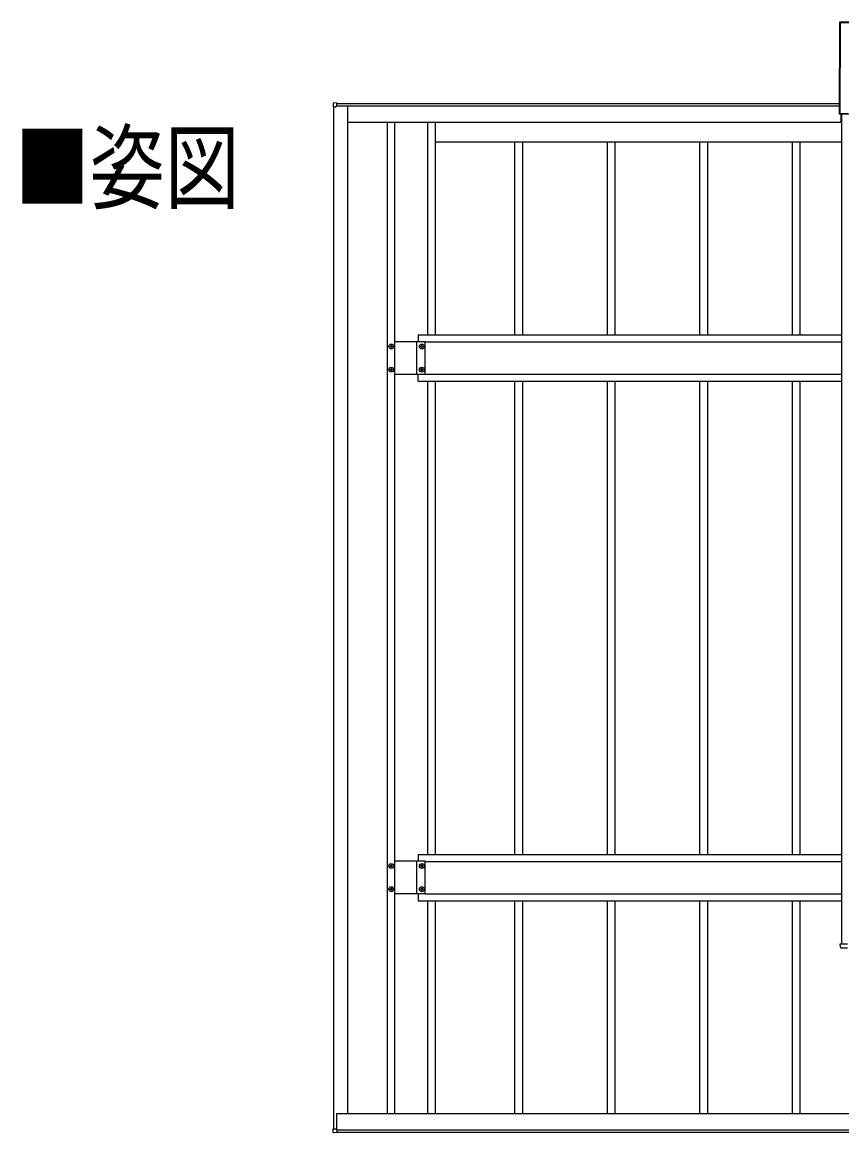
# Model space of a CAD drawing. Units: millimetres, scale not verified. Extents: x -12615 to 12615, y -8910 to 8910.
# Drawn here: x -5558 to -3787, y 234 to 2634 of the extents above; entities that cross this region are included whole.
import ezdxf
from ezdxf.enums import TextEntityAlignment as Align

# ---------------------------------------------------------------- set-up
doc = ezdxf.new("R2010")
doc.units = ezdxf.units.MM
doc.header["$LTSCALE"] = 50
doc.layers.add('0-2_USER1', color=3, linetype='Continuous')
doc.layers.add('0-6_YKK_A1', color=4, linetype='Continuous')
doc.styles.add('ＭＳ ゴシック', font='')
doc.styles.get('ＭＳ ゴシック').set_extended_font_data('MS Gothic')

msp = doc.modelspace()

# ---------------------------------------------------------------- linework, layer by layer
at = {"layer": '0-6_YKK_A1'}
for p, q in [((-3792.05, 2633.5), (-3792.69, 2436.36)), ((-3792.2, 2436.84), (-3791.57, 2633.02)), ((-3791.57, 2633.02), (-3792.05, 2633.5)), ((-3792.05, 2633.5), (-3792.05, 2633.5)), ((-3791.07, 2632.99), (-3791.7, 2436.81)), ((-3694.04, 2634), (-3791.55, 2634)), ((-3791.55, 2634), (-3791.07, 2633.52)), ((-3694.04, 2634), (-3791.55, 2634)), ((-3791.55, 2634), (-3791.55, 2634)), ((-3791.07, 2633.52), (-3694.52, 2633.52)), ((-3791.07, 2633.52), (-3791.07, 2632.99)), ((-3694.52, 2632.99), (-3791.07, 2632.99)), ((-4878.3, 2459.69), (-4885.83, 2459.23)), ((-4885.83, 2451.49), (-4880.12, 2451.49)), ((-4884.8, 242.46), (-4884.8, 2451.49)), ((-4880.12, 2451.49), (-4879.8, 2451.49)), ((-4879.8, 2451.49), (-4879.8, 2452.69)), ((-4854.8, 2452.68), (-4879.8, 2452.68)), ((-4879.3, 2452.68), (-4879.3, 2452.99)), ((-4878.3, 2459.19), (-4878.3, 2459.69)), ((-4878.3, 2453.29), (-4878.3, 2459.19)), ((-4878.3, 2458.18), (-3792.61, 2458.18)), ((-4878.3, 2453.18), (-3792.63, 2453.18)), ((-4876.3, 2453.15), (-3792.63, 2453.15)), ((-4876.3, 2453.15), (-4876.3, 2452.68)), ((-4854.8, 275.76), (-4854.8, 2452.68)), ((-3792.68, 2436.36), (-3792.69, 2436.36)), ((-3791.7, 2436.34), (-3792.19, 2435.86)), ((-3792.19, 2435.86), (-3771.43, 2435.86)), ((-3792.19, 2435.86), (-3771.43, 2435.86)), ((-3792.19, 2435.86), (-3792.19, 2435.86)), ((-3791.7, 2436.81), (-3775.32, 2436.81)), ((-3791.7, 2436.81), (-3791.7, 2436.34)), ((-3774.39, 2436.34), (-3791.7, 2436.34)), ((-3788.8, 2418.18), (-3788.8, 2435.86)), ((-3788.8, 2418.18), (-3788.8, 2435.86)), ((-3788.8, 2433.18), (-3787.8, 2433.18)), ((-3787.8, 2435.86), (-3787.8, 642.74)), ((-4854.8, 2418.18), (-3788.8, 2418.18)), ((-4769.8, 2418.18), (-4769.8, 275.76)), ((-4753.8, 2418.18), (-4753.8, 275.76)), ((-4682.8, 2418.18), (-4682.8, 1958.18)), ((-4665.8, 2418.18), (-4665.8, 1958.18)), ((-4665.8, 2375.18), (-4478.7, 2375.18)), ((-4493.8, 1958.18), (-4493.8, 2375.18)), ((-4493.8, 2375.18), (-4278.7, 2375.18)), ((-4476.8, 1958.18), (-4476.8, 2375.18)), ((-4293.8, 1958.18), (-4293.8, 2375.18)), ((-4293.8, 2375.18), (-4078.7, 2375.18)), ((-4276.8, 1958.18), (-4276.8, 2375.18)), ((-4093.8, 1958.18), (-4093.8, 2375.18)), ((-4093.8, 2375.18), (-3878.7, 2375.18)), ((-4076.8, 1958.18), (-4076.8, 2375.18)), ((-3893.8, 1958.18), (-3893.8, 2375.18)), ((-3893.8, 2375.18), (-3787.8, 2375.18)), ((-3876.8, 1958.18), (-3876.8, 2375.18)), ((-4702.8, 1958.18), (-4702.8, 1943.68)), ((-4702.8, 1958.18), (-3787.8, 1958.18)), ((-4761.28, 1934.62), (-4761.28, 1935.58)), ((-4687.8, 1943.68), (-4753.8, 1943.68)), ((-4687.8, 1943.68), (-4753.8, 1943.68)), ((-4705.3, 1872.68), (-4705.3, 1943.68)), ((-4705.3, 1872.68), (-4705.3, 1943.68)), ((-4695.28, 1934.62), (-4695.28, 1935.58)), ((-4687.8, 1872.68), (-4687.8, 1943.68)), ((-4687.8, 1872.68), (-4687.8, 1943.68)), ((-4687.8, 1943.18), (-3787.8, 1943.18)), ((-4761.28, 1884.62), (-4761.28, 1885.58)), ((-4687.8, 1872.68), (-4753.8, 1872.68)), ((-4687.8, 1872.68), (-4753.8, 1872.68)), ((-4702.8, 1858.18), (-4702.8, 1872.68)), ((-4695.28, 1884.62), (-4695.28, 1885.58)), ((-4687.8, 1873.18), (-3787.8, 1873.18)), ((-4702.8, 1858.18), (-3787.8, 1858.18)), ((-4682.8, 1858.18), (-4682.8, 835.76)), ((-4665.8, 1858.18), (-4665.8, 835.76)), ((-4493.8, 835.76), (-4493.8, 1858.18)), ((-4476.8, 835.76), (-4476.8, 1858.18)), ((-4293.8, 835.76), (-4293.8, 1858.18)), ((-4276.8, 835.76), (-4276.8, 1858.18)), ((-4093.8, 835.76), (-4093.8, 1858.18)), ((-4076.8, 835.76), (-4076.8, 1858.18)), ((-3893.8, 835.76), (-3893.8, 1858.18)), ((-3876.8, 835.76), (-3876.8, 1858.18)), ((-4687.8, 821.26), (-4753.8, 821.26)), ((-4705.3, 750.26), (-4705.3, 821.26)), ((-4702.8, 835.76), (-4702.8, 821.26)), ((-4702.8, 835.76), (-3787.8, 835.76)), ((-4687.8, 750.26), (-4687.8, 821.26)), ((-4687.8, 820.76), (-3787.8, 820.76)), ((-4761.28, 812.2), (-4761.28, 813.16)), ((-4695.28, 812.2), (-4695.28, 813.16)), ((-4761.28, 762.2), (-4761.28, 763.16)), ((-4687.8, 750.26), (-4753.8, 750.26)), ((-4702.8, 750.26), (-4702.8, 735.76)), ((-4695.28, 762.2), (-4695.28, 763.16)), ((-4687.8, 750.76), (-3787.8, 750.76)), ((-4702.8, 735.76), (-3787.8, 735.76)), ((-4682.8, 735.76), (-4682.8, 275.76)), ((-4665.8, 735.76), (-4665.8, 275.76)), ((-4493.8, 275.76), (-4493.8, 735.76)), ((-4476.8, 275.76), (-4476.8, 735.76)), ((-4293.8, 275.76), (-4293.8, 735.76)), ((-4276.8, 275.76), (-4276.8, 735.76)), ((-4093.8, 275.76), (-4093.8, 735.76)), ((-4076.8, 275.76), (-4076.8, 735.76)), ((-3893.8, 275.76), (-3893.8, 735.76)), ((-3876.8, 275.76), (-3876.8, 735.76)), ((-3790.17, 642.74), (-3775.16, 642.74)), ((-3774.63, 633.24), (-3788.21, 633.24)), ((-4879.3, 275.76), (495.2, 275.76)), ((-4879.3, 275.76), (-4879.3, 240.96)), ((-4885.83, 242.46), (-4880.12, 242.46)), ((-4880.12, 242.46), (-4879.8, 242.46)), ((-4879.8, 242.46), (-4879.8, 241.26)), ((-4879.8, 242.46), (-4879.8, 241.26)), ((-4879.3, 241.26), (-4879.8, 241.26)), ((-4878.3, 240.76), (515.7, 240.76)), ((-4878.3, 240.66), (-4878.3, 234.76)), ((-4878.3, 234.26), (-4885.83, 234.72)), ((-4878.3, 235.76), (515.7, 235.76)), ((-4878.3, 234.76), (-4878.3, 234.26))]:
    msp.add_line(p, q, dxfattribs=at)
for points in [[(-3792.05, 2633.5), (-3792.68, 2436.36), (-3792.2, 2436.84)], [(-4886.3, 2458.73), (-4886.3, 2451.49), (-4885.83, 2451.49)], [(-4879.5, 2452.99), (-4878.3, 2452.99), (-4878.3, 2453.29)], [(-4762.24, 1932.7), (-4763.2, 1932.7), (-4763.2, 1933.66), (-4762.24, 1933.66)], [(-4761.28, 1935.58), (-4760.32, 1935.58), (-4760.32, 1934.62)], [(-4760.32, 1931.74), (-4760.32, 1930.78), (-4761.28, 1930.78), (-4761.28, 1931.74)], [(-4759.36, 1933.66), (-4758.4, 1933.66), (-4758.4, 1932.7), (-4759.36, 1932.7)], [(-4696.24, 1932.7), (-4697.2, 1932.7), (-4697.2, 1933.66), (-4696.24, 1933.66)], [(-4695.28, 1935.58), (-4694.32, 1935.58), (-4694.32, 1934.62)], [(-4694.32, 1931.74), (-4694.32, 1930.78), (-4695.28, 1930.78), (-4695.28, 1931.74)], [(-4693.36, 1933.66), (-4692.4, 1933.66), (-4692.4, 1932.7), (-4693.36, 1932.7)], [(-4762.24, 1882.7), (-4763.2, 1882.7), (-4763.2, 1883.66), (-4762.24, 1883.66)], [(-4761.28, 1885.58), (-4760.32, 1885.58), (-4760.32, 1884.62)], [(-4760.32, 1881.74), (-4760.32, 1880.78), (-4761.28, 1880.78), (-4761.28, 1881.74)], [(-4759.36, 1883.66), (-4758.4, 1883.66), (-4758.4, 1882.7), (-4759.36, 1882.7)], [(-4696.24, 1882.7), (-4697.2, 1882.7), (-4697.2, 1883.66), (-4696.24, 1883.66)], [(-4695.28, 1885.58), (-4694.32, 1885.58), (-4694.32, 1884.62)], [(-4694.32, 1881.74), (-4694.32, 1880.78), (-4695.28, 1880.78), (-4695.28, 1881.74)], [(-4693.36, 1883.66), (-4692.4, 1883.66), (-4692.4, 1882.7), (-4693.36, 1882.7)], [(-4762.24, 810.28), (-4763.2, 810.28), (-4763.2, 811.24), (-4762.24, 811.24)], [(-4761.28, 813.16), (-4760.32, 813.16), (-4760.32, 812.2)], [(-4760.32, 809.32), (-4760.32, 808.36), (-4761.28, 808.36), (-4761.28, 809.32)], [(-4759.36, 811.24), (-4758.4, 811.24), (-4758.4, 810.28), (-4759.36, 810.28)], [(-4696.24, 810.28), (-4697.2, 810.28), (-4697.2, 811.24), (-4696.24, 811.24)], [(-4695.28, 813.16), (-4694.32, 813.16), (-4694.32, 812.2)], [(-4694.32, 809.32), (-4694.32, 808.36), (-4695.28, 808.36), (-4695.28, 809.32)], [(-4693.36, 811.24), (-4692.4, 811.24), (-4692.4, 810.28), (-4693.36, 810.28)], [(-4762.24, 760.28), (-4763.2, 760.28), (-4763.2, 761.24), (-4762.24, 761.24)], [(-4761.28, 763.16), (-4760.32, 763.16), (-4760.32, 762.2)], [(-4760.32, 759.32), (-4760.32, 758.36), (-4761.28, 758.36), (-4761.28, 759.32)], [(-4759.36, 761.24), (-4758.4, 761.24), (-4758.4, 760.28), (-4759.36, 760.28)], [(-4696.24, 760.28), (-4697.2, 760.28), (-4697.2, 761.24), (-4696.24, 761.24)], [(-4695.28, 763.16), (-4694.32, 763.16), (-4694.32, 762.2)], [(-4694.32, 759.32), (-4694.32, 758.36), (-4695.28, 758.36), (-4695.28, 759.32)], [(-4693.36, 761.24), (-4692.4, 761.24), (-4692.4, 760.28), (-4693.36, 760.28)], [(-3790.2, 635.12), (-3790.67, 642.74), (-3790.17, 642.74)], [(-4886.3, 235.22), (-4886.3, 242.46), (-4885.83, 242.46)], [(-4879.5, 240.96), (-4878.3, 240.96), (-4878.3, 240.66)]]:
    msp.add_lwpolyline(points, dxfattribs=at)
for centre in [(-4760.8, 1933.18), (-4694.8, 1933.18), (-4760.8, 1883.18), (-4694.8, 1883.18), (-4760.8, 810.76), (-4694.8, 810.76), (-4760.8, 760.76), (-4694.8, 760.76)]:
    msp.add_circle(centre, 5.3, dxfattribs=at)
for centre, radius, start, end in [((-3791.55, 2633.5), 0.5, 90, 179.81634), ((-3791.55, 2633.5), 0.501, 90.24971, 179.75029), ((-3791.07, 2633.02), 0.501, 90.24971, 179.75029), ((-3791.18, 2635.75), 2.76, 261.80183, 272.1952), ((-4885.8, 2458.73), 0.5, 93.5, 180), ((-4879.5, 2452.69), 0.3, 90, 180), ((-3792.19, 2436.36), 0.5, 179.81634, 270), ((-3792.18, 2436.36), 0.501, 180.24971, 269.75029), ((-3791.81, 2439.57), 2.76, 261.80183, 272.1952), ((-3791.7, 2436.84), 0.501, 180.24971, 269.75029), ((-4762.24, 1934.62), 0.96, 270, 0), ((-4762.24, 1931.74), 0.96, 0, 90), ((-4759.36, 1934.62), 0.96, 180, 270), ((-4759.36, 1931.74), 0.96, 90, 180), ((-4696.24, 1934.62), 0.96, 270, 0), ((-4696.24, 1931.74), 0.96, 0, 90), ((-4693.36, 1934.62), 0.96, 180, 270), ((-4693.36, 1931.74), 0.96, 90, 180), ((-4762.24, 1884.62), 0.96, 270, 0), ((-4762.24, 1881.74), 0.96, 0, 90), ((-4759.36, 1884.62), 0.96, 180, 270), ((-4759.36, 1881.74), 0.96, 90, 180), ((-4696.24, 1884.62), 0.96, 270, 0), ((-4696.24, 1881.74), 0.96, 0, 90), ((-4693.36, 1884.62), 0.96, 180, 270), ((-4693.36, 1881.74), 0.96, 90, 180), ((-4762.24, 812.2), 0.96, 270, 0), ((-4762.24, 809.32), 0.96, 0, 90), ((-4759.36, 812.2), 0.96, 180, 270), ((-4759.36, 809.32), 0.96, 90, 180), ((-4696.24, 812.2), 0.96, 270, 0), ((-4696.24, 809.32), 0.96, 0, 90), ((-4693.36, 812.2), 0.96, 180, 270), ((-4693.36, 809.32), 0.96, 90, 180), ((-4762.24, 762.2), 0.96, 270, 0), ((-4762.24, 759.32), 0.96, 0, 90), ((-4759.36, 762.2), 0.96, 180, 270), ((-4759.36, 759.32), 0.96, 90, 180), ((-4696.24, 762.2), 0.96, 270, 0), ((-4696.24, 759.32), 0.96, 0, 90), ((-4693.36, 762.2), 0.96, 180, 270), ((-4693.36, 759.32), 0.96, 90, 180), ((-3788.21, 635.24), 2, 183.5, 270), ((-4879.5, 241.26), 0.3, 180, 270), ((-4885.8, 235.22), 0.5, 180, 266.5)]:
    msp.add_arc(centre, radius, start, end, dxfattribs=at)

# ---------------------------------------------------------------- texts
at = {"layer": '0-2_USER1', "style": 'ＭＳ ゴシック', "width": 0.8}
msp.add_text('■姿図', height=148.5, dxfattribs=at).set_placement((-5574.6, 2201.5), align=Align.BOTTOM_LEFT)

doc.saveas('drawing.dxf')
